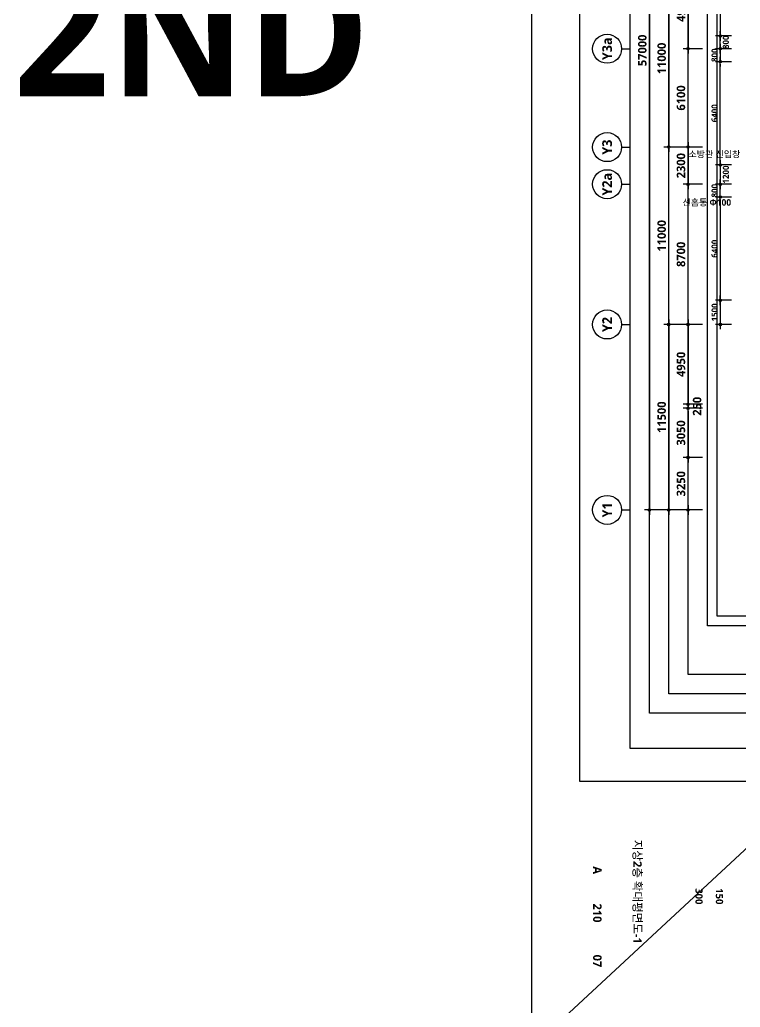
# Model space of a CAD drawing. Header units: millimetres. Extents: x -63924 to 190228206, y 0 to 456875599.
# Drawn here: x -31747 to 12956, y 380504 to 441750 of the extents above; entities that cross this region are included whole.
import ezdxf
from ezdxf.enums import TextEntityAlignment as Align

# ---------------------------------------------------------------- set-up
doc = ezdxf.new("R2010")
doc.units = ezdxf.units.MM
doc.header["$LTSCALE"] = 150
doc.header["$MEASUREMENT"] = 0
doc.header["$PDSIZE"] = -10
doc.layers.get('0').update_dxf_attribs({"linetype": 'CONTINUOUS'})
doc.layers.get('Defpoints').update_dxf_attribs({"color": 153, "linetype": 'CONTINUOUS'})
for name, color, linetype in [('A-ANNO-DIM', 4, 'CONTINUOUS'), ('A-ANNO-LEAD', 4, 'CONTINUOUS'), ('A-ANNO-TEXT1', 7, 'CONTINUOUS'), ('A-ANNO-TITL', 7, 'CONTINUOUS'), ('A-ST-AXIS-BUB', 7, 'CONTINUOUS'), ('A-ST-AXIS-DIM', 7, 'CONTINUOUS')]:
    doc.layers.add(name, color=color, linetype=linetype)
for name, color, linetype, plot in [('Defpoint', 161, 'CONTINUOUS', False), ('G(그리드1)', 185, 'CONTINUOUS', False), ('G(그리드2)', 235, 'CONTINUOUS', False)]:
    doc.layers.add(name, color=color, linetype=linetype, plot=plot)
doc.styles.add('2020음성 1차', font='')
doc.styles.add('SH_대대리576', font='')
doc.styles.get('2020음성 1차').set_extended_font_data('NanumGothic', bold=True)
doc.styles.get('SH_대대리576').set_extended_font_data('NanumGothic', bold=True)
doc.dimstyles.new('SHP 300', dxfattribs={"dimscale": 150, "dimtxt": 3.5, "dimasz": 1, "dimexe": 2, "dimexo": 2, "dimgap": 1, "dimtad": 1, "dimdec": 0, "dimzin": 0, "dimdsep": 46, "dimtxsty": 'SH_대대리576', "dimblk": 'DIMDOT', "dimcen": 0.09, "dimclrt": 3, "dimadec": 0, "dimazin": 1, "dimtfac": 1, "dimtdec": 0, "dimtix": 1, "dimtmove": 2, "dimatfit": 0, "dimldrblk": 'DIMDOT', "dimfxl": 1, "dimtolj": 1, "dimtzin": 0, "dimarcsym": 0})
doc.dimstyles.new('SHP300내부', dxfattribs={"dimscale": 150, "dimtxt": 2.5, "dimasz": 1, "dimexe": 2, "dimexo": 2, "dimgap": 1, "dimtad": 1, "dimdec": 0, "dimzin": 0, "dimdsep": 46, "dimtxsty": 'SH_대대리576', "dimblk": 'DIMDOT', "dimcen": 0.09, "dimclrd": 256, "dimclre": 256, "dimclrt": 3, "dimadec": 0, "dimazin": 1, "dimtfac": 1, "dimtdec": 0, "dimtix": 1, "dimtmove": 2, "dimatfit": 0, "dimldrblk": 'DIMDOT', "dimfxl": 1, "dimtolj": 1, "dimtzin": 0, "dimlwd": -1, "dimlwe": -1, "dimarcsym": 0})

# ---------------------------------------------------------------- blocks, each defined once
blk = doc.blocks.new('DIMDOT')
at = {"color": 0}
blk.add_line((-2, 0), (2, 0), dxfattribs=at)
for radius in [0.5, 0.25]:
    blk.add_circle((0, 0), radius, dxfattribs=at)
blk = doc.blocks.new('*D53')
at = {"layer": 'A-ST-AXIS-DIM', "color": 0, "lineweight": -2, "transparency": 16777216}
for p, q in [((10620, 422850), (8220, 422850)), ((8520, 422700), (8520, 411500)), ((10620, 411350), (8220, 411350))]:
    blk.add_line(p, q, dxfattribs=at)
at = {"layer": 'Defpoints', "color": 0, "transparency": 16777216}
for p in [(10920, 422850), (8520, 411350), (10920, 411350)]:
    blk.add_point(p, dxfattribs=at)
at = {"layer": 'A-ST-AXIS-DIM', "color": 0, "linetype": 'ByBlock', "lineweight": -2, "transparency": 16777216, "xscale": 150, "yscale": 150, "zscale": 150}
for p, rotation in [((8520, 422850), 90), ((8520, 411350), 270)]:
    blk.add_blockref('DIMDOT', p, dxfattribs=dict(at, rotation=rotation))
at = {"layer": 'A-ST-AXIS-DIM', "color": 3, "transparency": 16777216, "insert": (8081, 417100), "char_height": 525, "attachment_point": 5, "rotation": 90, "style": 'SH_대대리576'}
blk.add_mtext('\\A1;11500', dxfattribs=at)
blk = doc.blocks.new('*D54')
at = {"layer": 'A-ST-AXIS-DIM', "color": 0, "lineweight": -2, "transparency": 16777216}
for p, q in [((10620, 433850), (8220, 433850)), ((8520, 423000), (8520, 433700)), ((10620, 422850), (8220, 422850))]:
    blk.add_line(p, q, dxfattribs=at)
at = {"layer": 'Defpoints', "color": 0, "transparency": 16777216}
for p in [(8520, 433850), (10920, 433850), (10920, 422850)]:
    blk.add_point(p, dxfattribs=at)
at = {"layer": 'A-ST-AXIS-DIM', "color": 0, "linetype": 'ByBlock', "lineweight": -2, "transparency": 16777216, "xscale": 150, "yscale": 150, "zscale": 150}
for p, rotation in [((8520, 433850), 90), ((8520, 422850), 270)]:
    blk.add_blockref('DIMDOT', p, dxfattribs=dict(at, rotation=rotation))
at = {"layer": 'A-ST-AXIS-DIM', "color": 3, "transparency": 16777216, "insert": (8082, 428350), "char_height": 525, "attachment_point": 5, "rotation": 90, "style": 'SH_대대리576'}
blk.add_mtext('\\A1;11000', dxfattribs=at)
blk = doc.blocks.new('*D55')
at = {"layer": 'A-ST-AXIS-DIM', "color": 0, "lineweight": -2, "transparency": 16777216}
for p, q in [((10620, 444850), (8220, 444850)), ((8520, 444700), (8520, 434000)), ((10620, 433850), (8220, 433850))]:
    blk.add_line(p, q, dxfattribs=at)
at = {"layer": 'Defpoints', "color": 0, "transparency": 16777216}
for p in [(10920, 444850), (8520, 433850), (10920, 433850)]:
    blk.add_point(p, dxfattribs=at)
at = {"layer": 'A-ST-AXIS-DIM', "color": 0, "linetype": 'ByBlock', "lineweight": -2, "transparency": 16777216, "xscale": 150, "yscale": 150, "zscale": 150}
for p, rotation in [((8520, 444850), 90), ((8520, 433850), 270)]:
    blk.add_blockref('DIMDOT', p, dxfattribs=dict(at, rotation=rotation))
at = {"layer": 'A-ST-AXIS-DIM', "color": 3, "transparency": 16777216, "insert": (8082, 439350), "char_height": 525, "attachment_point": 5, "rotation": 90, "style": 'SH_대대리576'}
blk.add_mtext('\\A1;11000', dxfattribs=at)
blk = doc.blocks.new('*D58')
at = {"layer": 'A-ST-AXIS-DIM', "color": 0, "lineweight": -2, "transparency": 16777216}
for p, q in [((10620, 468350), (7020, 468350)), ((7320, 468200), (7320, 411500)), ((10620, 411350), (7020, 411350))]:
    blk.add_line(p, q, dxfattribs=at)
at = {"layer": 'Defpoints', "color": 0, "transparency": 16777216}
for p in [(10920, 468350), (7320, 411350), (10920, 411350)]:
    blk.add_point(p, dxfattribs=at)
at = {"layer": 'A-ST-AXIS-DIM', "color": 0, "linetype": 'ByBlock', "lineweight": -2, "transparency": 16777216, "xscale": 150, "yscale": 150, "zscale": 150}
for p, rotation in [((7320, 468350), 90), ((7320, 411350), 270)]:
    blk.add_blockref('DIMDOT', p, dxfattribs=dict(at, rotation=rotation))
at = {"layer": 'A-ST-AXIS-DIM', "color": 3, "transparency": 16777216, "insert": (6881, 439850), "char_height": 525, "attachment_point": 5, "rotation": 90, "style": 'SH_대대리576'}
blk.add_mtext('\\A1;57000', dxfattribs=at)
blk = doc.blocks.new('A-ST-AXIS-BUB-1')
at = {"layer": 'A-ST-AXIS-BUB'}
blk.add_line((0, 350), (0, 0), dxfattribs=at)
blk.add_circle((0, 950), 600, dxfattribs=at)
blk = doc.blocks.new('*D1041')
at = {"layer": 'A-ST-AXIS-DIM', "color": 0, "lineweight": -2, "transparency": 16777216}
for p, q in [((10620, 431550), (9420, 431550)), ((9720, 423000), (9720, 431400)), ((10620, 422850), (9420, 422850))]:
    blk.add_line(p, q, dxfattribs=at)
at = {"layer": 'Defpoints', "color": 0, "transparency": 16777216}
for p in [(9720, 431550), (10920, 431550), (10920, 422850)]:
    blk.add_point(p, dxfattribs=at)
at = {"layer": 'A-ST-AXIS-DIM', "color": 0, "linetype": 'ByBlock', "lineweight": -2, "transparency": 16777216, "xscale": 150, "yscale": 150, "zscale": 150}
for p, rotation in [((9720, 431550), 90), ((9720, 422850), 270)]:
    blk.add_blockref('DIMDOT', p, dxfattribs=dict(at, rotation=rotation))
at = {"layer": 'A-ST-AXIS-DIM', "color": 3, "transparency": 16777216, "insert": (9280, 427200), "char_height": 525, "attachment_point": 5, "rotation": 90, "style": 'SH_대대리576'}
blk.add_mtext('\\A1;8700', dxfattribs=at)
blk = doc.blocks.new('*D1042')
at = {"layer": 'A-ST-AXIS-DIM', "color": 0, "lineweight": -2, "transparency": 16777216}
for p, q in [((10620, 433850), (9420, 433850)), ((9720, 433700), (9720, 431700)), ((10620, 431550), (9420, 431550))]:
    blk.add_line(p, q, dxfattribs=at)
at = {"layer": 'Defpoints', "color": 0, "transparency": 16777216}
for p in [(10920, 433850), (9720, 431550), (10920, 431550)]:
    blk.add_point(p, dxfattribs=at)
at = {"layer": 'A-ST-AXIS-DIM', "color": 0, "linetype": 'ByBlock', "lineweight": -2, "transparency": 16777216, "xscale": 150, "yscale": 150, "zscale": 150}
for p, rotation in [((9720, 433850), 90), ((9720, 431550), 270)]:
    blk.add_blockref('DIMDOT', p, dxfattribs=dict(at, rotation=rotation))
at = {"layer": 'A-ST-AXIS-DIM', "color": 3, "transparency": 16777216, "insert": (9280, 432700), "char_height": 525, "attachment_point": 5, "rotation": 90, "style": 'SH_대대리576'}
blk.add_mtext('\\A1;2300', dxfattribs=at)
blk = doc.blocks.new('*D1043')
at = {"layer": 'A-ST-AXIS-DIM', "color": 0, "lineweight": -2, "transparency": 16777216}
for p, q in [((10620, 439950), (9420, 439950)), ((9720, 434000), (9720, 439800)), ((10620, 433850), (9420, 433850))]:
    blk.add_line(p, q, dxfattribs=at)
at = {"layer": 'Defpoints', "color": 0, "transparency": 16777216}
for p in [(9720, 439950), (10920, 439950), (10920, 433850)]:
    blk.add_point(p, dxfattribs=at)
at = {"layer": 'A-ST-AXIS-DIM', "color": 0, "linetype": 'ByBlock', "lineweight": -2, "transparency": 16777216, "xscale": 150, "yscale": 150, "zscale": 150}
for p, rotation in [((9720, 439950), 90), ((9720, 433850), 270)]:
    blk.add_blockref('DIMDOT', p, dxfattribs=dict(at, rotation=rotation))
at = {"layer": 'A-ST-AXIS-DIM', "color": 3, "transparency": 16777216, "insert": (9280, 436900), "char_height": 525, "attachment_point": 5, "rotation": 90, "style": 'SH_대대리576'}
blk.add_mtext('\\A1;6100', dxfattribs=at)
blk = doc.blocks.new('*D1044')
at = {"layer": 'A-ST-AXIS-DIM', "color": 0, "lineweight": -2, "transparency": 16777216}
for p, q in [((10620, 444850), (9420, 444850)), ((9720, 444700), (9720, 440100)), ((10620, 439950), (9420, 439950))]:
    blk.add_line(p, q, dxfattribs=at)
at = {"layer": 'Defpoints', "color": 0, "transparency": 16777216}
for p in [(10920, 444850), (9720, 439950), (10920, 439950)]:
    blk.add_point(p, dxfattribs=at)
at = {"layer": 'A-ST-AXIS-DIM', "color": 0, "linetype": 'ByBlock', "lineweight": -2, "transparency": 16777216, "xscale": 150, "yscale": 150, "zscale": 150}
for p, rotation in [((9720, 444850), 90), ((9720, 439950), 270)]:
    blk.add_blockref('DIMDOT', p, dxfattribs=dict(at, rotation=rotation))
at = {"layer": 'A-ST-AXIS-DIM', "color": 3, "transparency": 16777216, "insert": (9280, 442400), "char_height": 525, "attachment_point": 5, "rotation": 90, "style": 'SH_대대리576'}
blk.add_mtext('\\A1;4900', dxfattribs=at)
blk = doc.blocks.new('*D1105')
at = {"layer": 'A-ST-AXIS-DIM', "color": 0, "lineweight": -2, "transparency": 16777216}
for p, q in [((10620, 417900), (9420, 417900)), ((9720, 418050), (9720, 418200)), ((9720, 417650), (9720, 417900)), ((10620, 417650), (9420, 417650)), ((9720, 417500), (9720, 417350))]:
    blk.add_line(p, q, dxfattribs=at)
at = {"layer": 'Defpoints', "color": 0, "transparency": 16777216}
for p in [(9720, 417900), (10920, 417900), (10920, 417650)]:
    blk.add_point(p, dxfattribs=at)
at = {"layer": 'A-ST-AXIS-DIM', "color": 0, "linetype": 'ByBlock', "lineweight": -2, "transparency": 16777216, "xscale": 150, "yscale": 150, "zscale": 150}
for p, rotation in [((9720, 417900), 270), ((9720, 417650), 90)]:
    blk.add_blockref('DIMDOT', p, dxfattribs=dict(at, rotation=rotation))
at = {"layer": 'A-ST-AXIS-DIM', "color": 3, "transparency": 16777216, "insert": (10281, 417775), "char_height": 525, "attachment_point": 5, "rotation": 90, "style": 'SH_대대리576'}
blk.add_mtext('\\A1;250', dxfattribs=at)
blk = doc.blocks.new('*D1106')
at = {"layer": 'A-ST-AXIS-DIM', "color": 0, "lineweight": -2, "transparency": 16777216}
for p, q in [((10620, 417650), (9420, 417650)), ((9720, 417500), (9720, 414750)), ((10620, 414600), (9420, 414600))]:
    blk.add_line(p, q, dxfattribs=at)
at = {"layer": 'Defpoints', "color": 0, "transparency": 16777216}
for p in [(10920, 417650), (9720, 414600), (10920, 414600)]:
    blk.add_point(p, dxfattribs=at)
at = {"layer": 'A-ST-AXIS-DIM', "color": 0, "linetype": 'ByBlock', "lineweight": -2, "transparency": 16777216, "xscale": 150, "yscale": 150, "zscale": 150}
for p, rotation in [((9720, 417650), 90), ((9720, 414600), 270)]:
    blk.add_blockref('DIMDOT', p, dxfattribs=dict(at, rotation=rotation))
at = {"layer": 'A-ST-AXIS-DIM', "color": 3, "transparency": 16777216, "insert": (9280, 416125), "char_height": 525, "attachment_point": 5, "rotation": 90, "style": 'SH_대대리576'}
blk.add_mtext('\\A1;3050', dxfattribs=at)
blk = doc.blocks.new('*D1107')
at = {"layer": 'A-ST-AXIS-DIM', "color": 0, "lineweight": -2, "transparency": 16777216}
for p, q in [((10620, 414600), (9420, 414600)), ((9720, 411500), (9720, 414450)), ((10620, 411350), (9420, 411350))]:
    blk.add_line(p, q, dxfattribs=at)
at = {"layer": 'Defpoints', "color": 0, "transparency": 16777216}
for p in [(9720, 414600), (10920, 414600), (10920, 411350)]:
    blk.add_point(p, dxfattribs=at)
at = {"layer": 'A-ST-AXIS-DIM', "color": 0, "linetype": 'ByBlock', "lineweight": -2, "transparency": 16777216, "xscale": 150, "yscale": 150, "zscale": 150}
for p, rotation in [((9720, 414600), 90), ((9720, 411350), 270)]:
    blk.add_blockref('DIMDOT', p, dxfattribs=dict(at, rotation=rotation))
at = {"layer": 'A-ST-AXIS-DIM', "color": 3, "transparency": 16777216, "insert": (9280, 412975), "char_height": 525, "attachment_point": 5, "rotation": 90, "style": 'SH_대대리576'}
blk.add_mtext('\\A1;3250', dxfattribs=at)
blk = doc.blocks.new('*D1125')
at = {"layer": 'A-ANNO-DIM', "transparency": 16777216}
for p, q in [((12420, 447150), (11420, 447150)), ((11720, 447000), (11720, 440900)), ((12420, 440750), (11420, 440750))]:
    blk.add_line(p, q, dxfattribs=at)
at = {"layer": 'Defpoints', "color": 0, "transparency": 16777216}
for p in [(12720, 447150), (11720, 440750), (12720, 440750)]:
    blk.add_point(p, dxfattribs=at)
at = {"layer": 'A-ANNO-DIM', "linetype": 'ByBlock', "transparency": 16777216, "xscale": 150, "yscale": 150, "zscale": 150}
for p, rotation in [((11720, 447150), 90.00000000000006), ((11720, 440750), 270.0000000000001)]:
    blk.add_blockref('DIMDOT', p, dxfattribs=dict(at, rotation=rotation))
at = {"layer": 'A-ANNO-DIM', "color": 3, "transparency": 16777216, "insert": (11363, 443950), "char_height": 375, "attachment_point": 5, "rotation": 90, "style": 'SH_대대리576'}
blk.add_mtext('\\A1;6400', dxfattribs=at)
blk = doc.blocks.new('*D1127')
at = {"layer": 'A-ANNO-DIM', "transparency": 16777216}
for p, q in [((11720, 440900), (11720, 441050)), ((12420, 440750), (11420, 440750)), ((11720, 439950), (11720, 440750)), ((12420, 439950), (11420, 439950)), ((11720, 439800), (11720, 439650))]:
    blk.add_line(p, q, dxfattribs=at)
at = {"layer": 'Defpoints', "color": 0, "transparency": 16777216}
for p in [(11720, 440750), (12720, 440750), (12720, 439950)]:
    blk.add_point(p, dxfattribs=at)
at = {"layer": 'A-ANNO-DIM', "linetype": 'ByBlock', "transparency": 16777216, "xscale": 150, "yscale": 150, "zscale": 150}
for p, rotation in [((11720, 440750), 270), ((11720, 439950), 90)]:
    blk.add_blockref('DIMDOT', p, dxfattribs=dict(at, rotation=rotation))
at = {"layer": 'A-ANNO-DIM', "color": 3, "transparency": 16777216, "insert": (12063, 440350), "char_height": 375, "attachment_point": 5, "rotation": 90, "style": 'SH_대대리576'}
blk.add_mtext('\\A1;800', dxfattribs=at)
blk = doc.blocks.new('*D1128')
at = {"layer": 'A-ANNO-DIM', "transparency": 16777216}
for p, q in [((12420, 439950), (11420, 439950)), ((11720, 440100), (11720, 440250)), ((11720, 439950), (11720, 439150)), ((12420, 439150), (11420, 439150)), ((11720, 439000), (11720, 438850))]:
    blk.add_line(p, q, dxfattribs=at)
at = {"layer": 'Defpoints', "color": 0, "transparency": 16777216}
for p in [(12720, 439950), (11720, 439150), (12720, 439150)]:
    blk.add_point(p, dxfattribs=at)
at = {"layer": 'A-ANNO-DIM', "linetype": 'ByBlock', "transparency": 16777216, "xscale": 150, "yscale": 150, "zscale": 150}
for p, rotation in [((11720, 439950), 270), ((11720, 439150), 90)]:
    blk.add_blockref('DIMDOT', p, dxfattribs=dict(at, rotation=rotation))
at = {"layer": 'A-ANNO-DIM', "color": 3, "transparency": 16777216, "insert": (11363, 439550), "char_height": 375, "attachment_point": 5, "rotation": 90, "style": 'SH_대대리576'}
blk.add_mtext('\\A1;800', dxfattribs=at)
blk = doc.blocks.new('*D1129')
at = {"layer": 'A-ANNO-DIM', "transparency": 16777216}
for p, q in [((12420, 439150), (11420, 439150)), ((11720, 432900), (11720, 439000)), ((12420, 432750), (11420, 432750))]:
    blk.add_line(p, q, dxfattribs=at)
at = {"layer": 'Defpoints', "color": 0, "transparency": 16777216}
for p in [(11720, 439150), (12720, 439150), (12720, 432750)]:
    blk.add_point(p, dxfattribs=at)
at = {"layer": 'A-ANNO-DIM', "linetype": 'ByBlock', "transparency": 16777216, "xscale": 150, "yscale": 150, "zscale": 150}
for p, rotation in [((11720, 439150), 89.99999999999993), ((11720, 432750), 269.9999999999999)]:
    blk.add_blockref('DIMDOT', p, dxfattribs=dict(at, rotation=rotation))
at = {"layer": 'A-ANNO-DIM', "color": 3, "transparency": 16777216, "insert": (11363, 435950), "char_height": 375, "attachment_point": 5, "rotation": 90, "style": 'SH_대대리576'}
blk.add_mtext('\\A1;6400', dxfattribs=at)
blk = doc.blocks.new('*D1130')
at = {"layer": 'A-ANNO-DIM', "transparency": 16777216}
for p, q in [((11720, 432900), (11720, 433050)), ((12420, 432750), (11420, 432750)), ((11720, 432750), (11720, 431550)), ((12420, 431550), (11420, 431550)), ((11720, 431400), (11720, 431250))]:
    blk.add_line(p, q, dxfattribs=at)
at = {"layer": 'Defpoints', "color": 0, "transparency": 16777216}
for p in [(12720, 432750), (11720, 431550), (12720, 431550)]:
    blk.add_point(p, dxfattribs=at)
at = {"layer": 'A-ANNO-DIM', "linetype": 'ByBlock', "transparency": 16777216, "xscale": 150, "yscale": 150, "zscale": 150}
for p, rotation in [((11720, 432750), 270.0000000000001), ((11720, 431550), 90.00000000000007)]:
    blk.add_blockref('DIMDOT', p, dxfattribs=dict(at, rotation=rotation))
at = {"layer": 'A-ANNO-DIM', "color": 3, "transparency": 16777216, "insert": (12064, 432150), "char_height": 375, "attachment_point": 5, "rotation": 90, "style": 'SH_대대리576'}
blk.add_mtext('\\A1;1200', dxfattribs=at)
blk = doc.blocks.new('*D1131')
at = {"layer": 'A-ANNO-DIM', "transparency": 16777216}
for p, q in [((11720, 431700), (11720, 431850)), ((12420, 431550), (11420, 431550)), ((11720, 430750), (11720, 431550)), ((12420, 430750), (11420, 430750)), ((11720, 430600), (11720, 430450))]:
    blk.add_line(p, q, dxfattribs=at)
at = {"layer": 'Defpoints', "color": 0, "transparency": 16777216}
for p in [(11720, 431550), (12720, 431550), (12720, 430750)]:
    blk.add_point(p, dxfattribs=at)
at = {"layer": 'A-ANNO-DIM', "linetype": 'ByBlock', "transparency": 16777216, "xscale": 150, "yscale": 150, "zscale": 150}
for p, rotation in [((11720, 431550), 270), ((11720, 430750), 90)]:
    blk.add_blockref('DIMDOT', p, dxfattribs=dict(at, rotation=rotation))
at = {"layer": 'A-ANNO-DIM', "color": 3, "transparency": 16777216, "insert": (11363, 431150), "char_height": 375, "attachment_point": 5, "rotation": 90, "style": 'SH_대대리576'}
blk.add_mtext('\\A1;800', dxfattribs=at)
blk = doc.blocks.new('*D1132')
at = {"layer": 'A-ANNO-DIM', "transparency": 16777216}
for p, q in [((12420, 430750), (11420, 430750)), ((11720, 430600), (11720, 424500)), ((12420, 424350), (11420, 424350))]:
    blk.add_line(p, q, dxfattribs=at)
at = {"layer": 'Defpoints', "color": 0, "transparency": 16777216}
for p in [(12720, 430750), (11720, 424350), (12720, 424350)]:
    blk.add_point(p, dxfattribs=at)
at = {"layer": 'A-ANNO-DIM', "linetype": 'ByBlock', "transparency": 16777216, "xscale": 150, "yscale": 150, "zscale": 150}
for p, rotation in [((11720, 430750), 90.00000000000006), ((11720, 424350), 270.0000000000001)]:
    blk.add_blockref('DIMDOT', p, dxfattribs=dict(at, rotation=rotation))
at = {"layer": 'A-ANNO-DIM', "color": 3, "transparency": 16777216, "insert": (11363, 427550), "char_height": 375, "attachment_point": 5, "rotation": 90, "style": 'SH_대대리576'}
blk.add_mtext('\\A1;6400', dxfattribs=at)
blk = doc.blocks.new('*D1133')
at = {"layer": 'A-ANNO-DIM', "transparency": 16777216}
for p, q in [((12420, 424350), (11420, 424350)), ((11720, 424200), (11720, 423000)), ((12420, 422850), (11420, 422850))]:
    blk.add_line(p, q, dxfattribs=at)
at = {"layer": 'Defpoints', "color": 0, "transparency": 16777216}
for p in [(12720, 424350), (11720, 422850), (12720, 422850)]:
    blk.add_point(p, dxfattribs=at)
at = {"layer": 'A-ANNO-DIM', "linetype": 'ByBlock', "transparency": 16777216, "xscale": 150, "yscale": 150, "zscale": 150}
for p, rotation in [((11720, 424350), 90.00000000000007), ((11720, 422850), 270.0000000000001)]:
    blk.add_blockref('DIMDOT', p, dxfattribs=dict(at, rotation=rotation))
at = {"layer": 'A-ANNO-DIM', "color": 3, "transparency": 16777216, "insert": (11364, 423600), "char_height": 375, "attachment_point": 5, "rotation": 90, "style": 'SH_대대리576'}
blk.add_mtext('\\A1;1500', dxfattribs=at)
blk = doc.blocks.new('*D1688')
at = {"layer": 'A-ST-AXIS-DIM', "color": 0, "lineweight": -2, "transparency": 16777216}
for p, q in [((10620, 422850), (9420, 422850)), ((9720, 422700), (9720, 418050)), ((10620, 417900), (9420, 417900))]:
    blk.add_line(p, q, dxfattribs=at)
at = {"layer": 'Defpoints', "color": 0, "transparency": 16777216}
for p in [(10920, 422850), (9720, 417900), (10920, 417900)]:
    blk.add_point(p, dxfattribs=at)
at = {"layer": 'A-ST-AXIS-DIM', "color": 0, "linetype": 'ByBlock', "lineweight": -2, "transparency": 16777216, "xscale": 150, "yscale": 150, "zscale": 150}
for p, rotation in [((9720, 422850), 90), ((9720, 417900), 270)]:
    blk.add_blockref('DIMDOT', p, dxfattribs=dict(at, rotation=rotation))
at = {"layer": 'A-ST-AXIS-DIM', "color": 3, "transparency": 16777216, "insert": (9280, 420375), "char_height": 525, "attachment_point": 5, "rotation": 90, "style": 'SH_대대리576'}
blk.add_mtext('\\A1;4950', dxfattribs=at)

msp = doc.modelspace()

# ---------------------------------------------------------------- linework, layer by layer
at = {"layer": 'A-ANNO-LEAD'}
msp.add_lwpolyline([(13445, 431475, 0, 100, 0), (13295, 431215.2, 0, 0, 0), (12836.3, 430420.8, 0, 0, 0), (12390.9, 430420.8, 0, 0, 0)], format="xyseb", dxfattribs=at)
at = {"layer": 'Defpoint'}
msp.add_line((29520, 405350), (0, 378000), dxfattribs=at)
for points in [[(0, 378000), (89100, 378000), (89100, 504000), (0, 504000)], [(3000, 501000), (86100, 501000), (86100, 394500), (3000, 394500)]]:
    msp.add_lwpolyline(points, close=True, dxfattribs=at)
at = {"layer": 'G(그리드1)'}
for points in [[(6120, 497950), (84920, 497950), (84920, 396550), (6120, 396550)], [(7320, 496750), (83720, 496750), (83720, 398750), (7320, 398750)], [(8520, 495550), (82520, 495550), (82520, 399950), (8520, 399950)], [(9720, 494350), (81320, 494350), (81320, 401150), (9720, 401150)], [(10920, 491350), (80120, 491350), (80120, 404150), (10920, 404150)]]:
    msp.add_lwpolyline(points, close=True, dxfattribs=at)
at = {"layer": 'G(그리드2)'}
msp.add_lwpolyline([(11520, 490750), (79520, 490750), (79520, 404750), (11520, 404750)], close=True, dxfattribs=at)

# ---------------------------------------------------------------- block references
at = {"layer": 'A-ST-AXIS-BUB', "xscale": 1.5, "yscale": 1.5, "zscale": 1.5, "rotation": 90}
for p in [(6120, 439950), (6120, 433850), (6120, 431550), (6120, 422850), (6120, 411350)]:
    msp.add_blockref('A-ST-AXIS-BUB-1', p, dxfattribs=at)

# ---------------------------------------------------------------- texts
at = {"layer": 'A-ANNO-TEXT1', "style": 'SH_대대리576'}
for s, p in [('Y3a', (4695, 439950)), ('Y3', (4695, 433850)), ('Y2a', (4695, 431550)), ('Y2', (4695, 422850)), ('Y1', (4695, 411350))]:
    msp.add_text(s, height=600, rotation=90, dxfattribs=at).set_placement(p, align=Align.MIDDLE_CENTER)
at = {"layer": 'A-ANNO-TEXT1', "style": '2020음성 1차'}
for s, p in [('소방관 진입창', (12966, 433411.3)), ('선홈통 Φ100', (12390.9, 430420.8))]:
    msp.add_text(s, height=400, dxfattribs=at).set_placement(p, align=Align.MIDDLE_RIGHT)
at = {"layer": 'A-ANNO-TITL', "style": 'SH_대대리576'}
for s, height, p in [('지상2층 확대평면도-1', 525, (6595.9, 387664.9)), ('A', 525, (4090.6, 389006.2)), ('300', 450, (10400.1, 387382.2)), ('150', 450, (11666.7, 387382.2)), ('210', 525, (4090.6, 386349.6)), ('07', 525, (4090.6, 383376.4))]:
    msp.add_text(s, height=height, rotation=270, dxfattribs=at).set_placement(p, align=Align.MIDDLE)
at = {"layer": 'Defpoint', "style": 'SH_대대리576'}
msp.add_text('2ND', height=8000, dxfattribs=at).set_placement((-10000, 441000), align=Align.MIDDLE_RIGHT)

# ---------------------------------------------------------------- dimensions: what is measured, and where the dimension line sits
at = {"layer": 'A-ANNO-DIM'}
for base, p1, p2, angle, picture, middle in [((11720, 440750), (12720, 447150), (12720, 440750), 90, '*D1125', (11363.1, 443950)), ((11720, 439150), (12720, 439950), (12720, 439150), 90, '*D1128', (11363.1, 439550)), ((11720, 439150), (12720, 432750), (12720, 439150), 270, '*D1129', (11363.1, 435950)), ((11720, 431550), (12720, 430750), (12720, 431550), 270, '*D1131', (11363.1, 431150)), ((11720, 424350), (12720, 430750), (12720, 424350), 90, '*D1132', (11363.1, 427550)), ((11720, 422850), (12720, 424350), (12720, 422850), 90, '*D1133', (11363.9, 423600))]:
    dim = msp.add_linear_dim(base=base, p1=p1, p2=p2, angle=angle, dimstyle='SHP300내부', dxfattribs=at)
    dim.commit()
    dim.dimension.update_dxf_attribs({"geometry": picture, "text_midpoint": middle})
for base, p1, p2, angle, picture, middle in [((11720, 440750), (12720, 439950), (12720, 440750), 270, '*D1127', (12063.1, 440350)), ((11720, 431550), (12720, 432750), (12720, 431550), 90, '*D1130', (12063.9, 432150))]:
    dim = msp.add_linear_dim(base=base, p1=p1, p2=p2, angle=angle, dimstyle='SHP300내부', dxfattribs=at)
    dim.commit()
    dim.dimension.update_dxf_attribs({"geometry": picture, "text_midpoint": middle, "dimtype": 160})
at = {"layer": 'A-ST-AXIS-DIM'}
for base, p1, p2, angle, picture, middle in [((7320, 411350), (10920, 468350), (10920, 411350), 90, '*D58', (6881.4, 439850)), ((8520, 433850), (10920, 444850), (10920, 433850), 90, '*D55', (8082.1, 439350)), ((9720, 439950), (10920, 444850), (10920, 439950), 90, '*D1044', (9280.3, 442400)), ((9720, 439950), (10920, 433850), (10920, 439950), 270, '*D1043', (9280.3, 436900)), ((8520, 433850), (10920, 422850), (10920, 433850), 270, '*D54', (8082.1, 428350)), ((9720, 431550), (10920, 433850), (10920, 431550), 90, '*D1042', (9280.3, 432700)), ((9720, 431550), (10920, 422850), (10920, 431550), 270, '*D1041', (9280.3, 427200)), ((8520, 411350), (10920, 422850), (10920, 411350), 90, '*D53', (8081.4, 417100)), ((9720, 417900), (10920, 422850), (10920, 417900), 90, '*D1688', (9280.3, 420375)), ((9720, 414600), (10920, 417650), (10920, 414600), 90, '*D1106', (9280.3, 416125)), ((9720, 414600), (10920, 411350), (10920, 414600), 270, '*D1107', (9280.3, 412975))]:
    dim = msp.add_linear_dim(base=base, p1=p1, p2=p2, angle=angle, dimstyle='SHP 300', override={"dimtxsty": 'SH_대대리576', "dimldrblk": 'DIMDOT'}, dxfattribs=at)
    dim.commit()
    dim.dimension.update_dxf_attribs({"geometry": picture, "text_midpoint": middle})
dim = msp.add_linear_dim(base=(9720, 417900), p1=(10920, 417650), p2=(10920, 417900), angle=270, dimstyle='SHP 300', override={"dimtxsty": 'SH_대대리576', "dimldrblk": 'DIMDOT'}, dxfattribs=at)
dim.commit()
dim.dimension.update_dxf_attribs({"geometry": '*D1105', "text_midpoint": (10280.7, 417775), "dimtype": 160})

doc.saveas('drawing.dxf')
